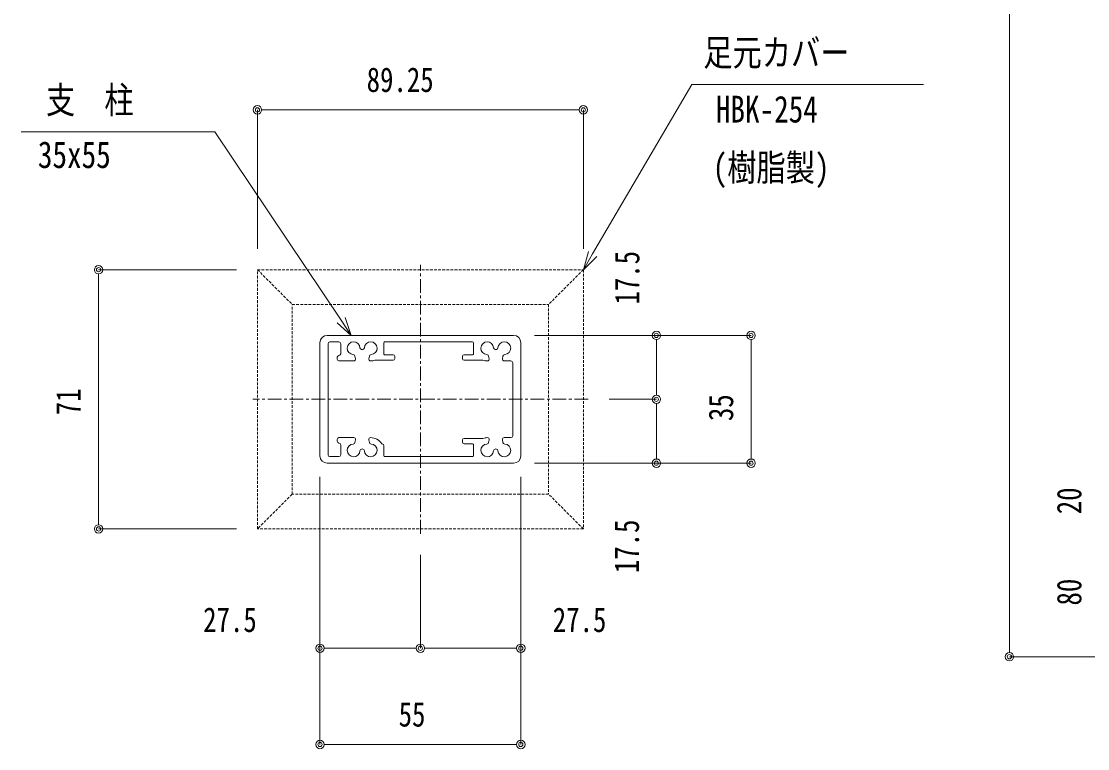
# Model space of a CAD drawing. Units: millimetres, scale not verified, with parts at other scales. Extents: x -3580 to 3580, y -1188 to 1188.
# Drawn here: x 910 to 1494, y -733 to -335 of the extents above; entities that cross this region are included whole.
import ezdxf
from ezdxf.enums import TextEntityAlignment as Align

# ---------------------------------------------------------------- set-up
doc = ezdxf.new("R2010")
doc.units = ezdxf.units.MM
doc.header["$LTSCALE"] = 6
doc.linetypes.add('USER1', pattern=[2, 1.25, -0.25, 0.25, -0.25])
doc.linetypes.add('USER3', pattern=[0.375, 0.25, -0.125])
for name, color, linetype, lineweight in [('0-0_0', 7, 'Continuous', 18), ('0-8_3中心線', 2, 'USER1', 18), ('0-9_41_U+FF71_U+FF99_U+FF90', 6, 'Continuous', 18), ('0-A_1手摺寸法', 3, 'Continuous', 18), ('0-F_2隠れ', 6, 'USER3', 18)]:
    doc.layers.add(name, color=color, linetype=linetype, lineweight=lineweight)
doc.styles.add('ＭＳ ゴシック', font='')
doc.styles.get('ＭＳ ゴシック').set_extended_font_data('MS Gothic')

msp = doc.modelspace()

# ---------------------------------------------------------------- linework, layer by layer
at = {"layer": '0-0_0', "lineweight": 9}
for p, q in [((1041.208, -383.302), (1043.508, -383.302)), ((1215.108, -383.302), (1212.808, -383.302)), ((1217.408, -470.871), (1222.465, -462.243)), ((951.892, -473.171), (951.892, -475.471)), ((1090.281, -506.871), (1084.717, -498.561)), ((1257.408, -509.171), (1257.408, -511.471)), ((1309.278, -509.171), (1309.278, -511.471)), ((1257.408, -539.571), (1257.408, -537.271)), ((1257.408, -544.171), (1257.408, -546.471)), ((1257.408, -574.571), (1257.408, -572.271)), ((1309.278, -574.571), (1309.278, -572.271)), ((951.892, -610.571), (951.892, -608.271)), ((1075.458, -678.243), (1077.758, -678.243)), ((1125.858, -678.243), (1123.558, -678.243)), ((1130.458, -678.243), (1132.758, -678.243)), ((1180.858, -678.243), (1178.558, -678.243)), ((1450.785, -680.606), (1450.785, -678.306)), ((1075.458, -730.963), (1077.758, -730.963)), ((1180.858, -730.963), (1178.558, -730.963))]:
    msp.add_line(p, q, dxfattribs=at)
at = {"layer": '0-0_0'}
for points in [[(1222.465, -462.243), (1276.912, -369.355), (1403.749, -369.355)], [(1084.717, -498.561), (1015.608, -395.334), (909.573, -395.334)]]:
    msp.add_lwpolyline(points, dxfattribs=at)
at = {"layer": '0-0_0', "lineweight": 9}
for points in [[(1224.777, -463.598), (1217.408, -470.871), (1220.153, -460.888)], [(1082.491, -500.052), (1090.281, -506.871), (1086.944, -497.07)]]:
    msp.add_lwpolyline(points, dxfattribs=at)
for centre, radius in [((1038.908, -383.302), 2.3), ((1038.908, -383.302), 1.15), ((1217.408, -383.302), 2.3), ((1217.408, -383.302), 1.15), ((951.892, -470.871), 2.3), ((951.892, -470.871), 1.15), ((1257.408, -506.871), 2.3), ((1257.408, -506.871), 1.15), ((1309.278, -506.871), 2.3), ((1309.278, -506.871), 1.15), ((1257.408, -541.871), 2.3), ((1257.408, -541.871), 2.3), ((1257.408, -541.871), 1.15), ((1257.408, -541.871), 1.15), ((1257.408, -576.871), 2.3), ((1257.408, -576.871), 1.15), ((1309.278, -576.871), 2.3), ((1309.278, -576.871), 1.15), ((951.892, -612.871), 2.3), ((951.892, -612.871), 1.15), ((1073.158, -678.243), 2.3), ((1073.158, -678.243), 1.15), ((1128.158, -678.243), 2.3), ((1128.158, -678.243), 2.3), ((1128.158, -678.243), 1.15), ((1128.158, -678.243), 1.15), ((1183.158, -678.243), 2.3), ((1183.158, -678.243), 1.15), ((1450.785, -682.906), 2.3), ((1450.785, -682.906), 1.15), ((1073.158, -730.963), 2.3), ((1073.158, -730.963), 1.15), ((1183.158, -730.963), 2.3), ((1183.158, -730.963), 1.15)]:
    msp.add_circle(centre, radius, dxfattribs=at)
at = {"layer": '0-8_3中心線'}
for p, q in [((1128.158, -615.485), (1128.158, -468.257)), ((1220.022, -541.871), (1036.294, -541.871))]:
    msp.add_line(p, q, dxfattribs=at)
at = {"layer": '0-9_41_U+FF71_U+FF99_U+FF90'}
for p, q in [((1179.158, -506.871), (1077.158, -506.871)), ((1073.158, -510.871), (1073.158, -572.871)), ((1077.558, -572.271), (1077.558, -511.471)), ((1078.558, -510.471), (1083.558, -510.471)), ((1084.558, -511.471), (1084.558, -516.871)), ((1108.158, -510.871), (1108.158, -517.071)), ((1108.558, -510.471), (1156.758, -510.471)), ((1157.158, -510.871), (1157.158, -517.071)), ((1183.158, -510.871), (1183.158, -572.871)), ((1082.558, -518.871), (1082.558, -519.871)), ((1092.32, -518.191), (1092.586, -519.697)), ((1095.879, -514.633), (1096.258, -514.699)), ((1096.637, -514.633), (1096.258, -514.699)), ((1100.196, -518.191), (1099.931, -519.697)), ((1113.158, -517.471), (1108.558, -517.471)), ((1114.158, -519.471), (1114.158, -518.471)), ((1151.158, -519.471), (1151.158, -518.471)), ((1152.158, -517.471), (1156.758, -517.471)), ((1165.52, -518.191), (1165.786, -519.697)), ((1169.079, -514.633), (1169.458, -514.699)), ((1169.837, -514.633), (1169.458, -514.699)), ((1173.396, -518.191), (1173.131, -519.697)), ((1091.558, -520.871), (1083.558, -520.871)), ((1113.158, -520.471), (1103.291, -520.471)), ((1152.158, -520.471), (1162.426, -520.471)), ((1174.109, -520.87), (1177.758, -520.87)), ((1178.758, -561.871), (1178.758, -521.87)), ((1082.558, -564.871), (1082.558, -563.871)), ((1091.558, -562.871), (1083.558, -562.871)), ((1092.32, -565.55), (1092.586, -564.044)), ((1100.196, -565.55), (1099.931, -564.044)), ((1107.158, -566.271), (1106.962, -566.271)), ((1151.158, -565.271), (1151.158, -564.271)), ((1152.158, -563.271), (1162.426, -563.271)), ((1156.758, -566.271), (1152.158, -566.271)), ((1165.52, -565.55), (1165.786, -564.044)), ((1173.396, -565.55), (1173.131, -564.044)), ((1174.158, -562.871), (1177.758, -562.871)), ((1084.558, -572.271), (1084.558, -566.871)), ((1095.879, -569.109), (1096.258, -569.042)), ((1096.637, -569.109), (1096.258, -569.042)), ((1108.158, -572.871), (1108.158, -567.271)), ((1157.158, -572.871), (1157.158, -566.671)), ((1169.079, -569.109), (1169.458, -569.042)), ((1169.837, -569.109), (1169.458, -569.042)), ((1179.158, -576.871), (1077.158, -576.871)), ((1078.558, -573.271), (1083.558, -573.271)), ((1108.558, -573.271), (1156.758, -573.271))]:
    msp.add_line(p, q, dxfattribs=at)
for centre, radius, start, end in [((1077.158, -510.871), 4, 90, 180), ((1179.158, -510.871), 4, 0, 90), ((1078.558, -511.471), 1, 90, 180), ((1083.558, -511.471), 1, 0, 90), ((1091.558, -513.871), 3.5, 2.83959, 267.16041), ((1096.053, -513.648), 1, 182.83959, 260), ((1096.464, -513.648), 1, 280, 357.16041), ((1100.958, -513.871), 3.5, 272.83959, 177.16041), ((1108.558, -510.871), 0.4, 90, 180), ((1156.758, -510.871), 0.4, 0, 90), ((1164.758, -513.871), 3.5, 2.83959, 267.16041), ((1169.253, -513.648), 1, 182.83959, 260), ((1169.664, -513.648), 1, 280, 357.16041), ((1174.158, -513.871), 3.5, 272.83959, 177.16041), ((1083.558, -518.871), 1, 90, 180), ((1083.558, -516.871), 1, 270, 0), ((1091.335, -518.365), 1, 10, 87.16041), ((1091.601, -519.87), 1, 270.40593, 10), ((1100.916, -519.87), 1, 170, 269.59407), ((1101.181, -518.365), 1, 92.83959, 170), ((1108.558, -517.071), 0.4, 180, 270), ((1113.158, -518.471), 1, 0, 90), ((1113.158, -519.471), 1, 270, 0), ((1152.158, -518.471), 1, 90, 180), ((1152.158, -519.471), 1, 180, 270), ((1156.758, -517.071), 0.4, 270, 0), ((1164.535, -518.365), 1, 10, 87.16041), ((1164.801, -519.87), 1, 270.40593, 10), ((1174.116, -519.87), 1, 170, 269.59407), ((1174.381, -518.365), 1, 92.83959, 170), ((1083.558, -519.871), 1, 180, 270), ((1091.558, -513.871), 7, 270, 270.40593), ((1100.958, -513.871), 7, 269.59407, 289.46295), ((1164.758, -513.871), 7, 250.53705, 270.40593), ((1174.158, -513.871), 7, 269.59407, 270), ((1177.758, -521.87), 1, 0, 90), ((1083.558, -563.871), 1, 90, 180), ((1083.558, -564.871), 1, 180, 270), ((1083.558, -566.871), 1, 0, 90), ((1091.558, -569.871), 3.5, 92.83959, 357.16041), ((1091.335, -565.376), 1, 272.83959, 350), ((1091.558, -569.871), 7, 89.59407, 90), ((1091.601, -563.871), 1, 350, 89.59407), ((1100.958, -569.871), 3.5, 182.83959, 87.16041), ((1100.916, -563.871), 1, 90.40593, 190), ((1101.181, -565.376), 1, 190, 267.16041), ((1100.958, -569.871), 7, 30.94972, 90.40593), ((1107.158, -567.271), 1, 0, 90), ((1152.158, -564.271), 1, 90, 180), ((1152.158, -565.271), 1, 180, 270), ((1156.758, -566.671), 0.4, 0, 90), ((1164.758, -569.871), 3.5, 92.83959, 357.16041), ((1164.758, -569.871), 7, 89.59407, 109.46295), ((1164.535, -565.376), 1, 272.83959, 350), ((1164.801, -563.871), 1, 350, 89.59407), ((1174.158, -569.871), 3.5, 182.83959, 87.16041), ((1174.116, -563.871), 1, 90.40593, 190), ((1174.381, -565.376), 1, 190, 267.16041), ((1174.158, -569.871), 7, 90, 90.40593), ((1177.758, -561.871), 1, 270, 0), ((1078.558, -572.271), 1, 180, 270), ((1083.558, -572.271), 1, 270, 0), ((1096.053, -570.094), 1, 100, 177.16041), ((1096.464, -570.094), 1, 2.83959, 80), ((1169.253, -570.094), 1, 100, 177.16041), ((1169.664, -570.094), 1, 2.83959, 80), ((1077.158, -572.871), 4, 180, 270), ((1108.558, -572.871), 0.4, 180, 270), ((1156.758, -572.871), 0.4, 270, 0), ((1179.158, -572.871), 4, 270, 0)]:
    msp.add_arc(centre, radius, start, end, dxfattribs=at)
at = {"layer": '0-A_1手摺寸法'}
for p, q in [((1450.785, 412.494), (1450.785, -678.306)), ((1038.908, -459.371), (1038.908, -383.302)), ((1212.808, -383.302), (1043.508, -383.302)), ((1217.408, -459.371), (1217.408, -383.302)), ((1027.408, -470.871), (951.892, -470.871)), ((951.892, -475.471), (951.892, -608.271)), ((1190.658, -506.871), (1257.408, -506.871)), ((1190.658, -506.871), (1309.278, -506.871)), ((1257.408, -511.471), (1257.408, -537.271)), ((1309.278, -511.471), (1309.278, -572.271)), ((1231.522, -541.871), (1257.408, -541.871)), ((1231.522, -541.871), (1257.408, -541.871)), ((1257.408, -546.471), (1257.408, -572.271)), ((1190.658, -576.871), (1257.408, -576.871)), ((1190.658, -576.871), (1309.278, -576.871)), ((1073.158, -584.371), (1073.158, -730.963)), ((1073.158, -584.371), (1073.158, -678.243)), ((1183.158, -584.371), (1183.158, -730.963)), ((1183.158, -584.371), (1183.158, -678.243)), ((1027.408, -612.871), (951.892, -612.871)), ((1128.158, -626.985), (1128.158, -678.243)), ((1128.158, -626.985), (1128.158, -678.243)), ((1123.558, -678.243), (1077.758, -678.243)), ((1178.558, -678.243), (1132.758, -678.243)), ((1677.726, -682.906), (1450.785, -682.906)), ((1178.558, -730.963), (1077.758, -730.963))]:
    msp.add_line(p, q, dxfattribs=at)
at = {"layer": '0-F_2隠れ'}
for p, q in [((1038.908, -470.871), (1057.908, -489.871)), ((1038.908, -612.871), (1038.908, -470.871)), ((1038.908, -470.871), (1217.408, -470.871)), ((1217.408, -470.871), (1198.408, -489.871)), ((1217.408, -470.871), (1217.408, -612.871)), ((1057.908, -489.871), (1198.408, -489.871)), ((1057.908, -593.871), (1057.908, -489.871)), ((1198.408, -489.871), (1198.408, -593.871)), ((1057.908, -593.871), (1038.908, -612.871)), ((1198.408, -593.871), (1057.908, -593.871)), ((1217.408, -612.871), (1198.408, -593.871)), ((1217.408, -612.871), (1038.908, -612.871))]:
    msp.add_line(p, q, dxfattribs=at)

# ---------------------------------------------------------------- texts
at = {"layer": '0-0_0', "style": 'ＭＳ ゴシック', "width": 0.8}
for s, p in [('足元カバー', (1283.16, -363.652)), ('支\u3000柱', (923.074, -389.631)), ('HBK-254', (1290.001, -394.636)), ('35x55', (918.642, -419.564)), ('(樹脂製)', (1288.27, -426.644))]:
    msp.add_text(s, height=14.66, dxfattribs=at).set_placement(p, align=Align.BOTTOM_LEFT)
at = {"layer": '0-A_1手摺寸法', "color": 7, "style": 'ＭＳ ゴシック', "width": 0.8}
for s, p in [('89.25', (1098.718, -377.552)), ('27.5', (1009.163, -673.395)), ('27.5', (1200.663, -673.427)), ('55', (1116.242, -725.213))]:
    msp.add_text(s, height=13.49, dxfattribs=at).set_placement(p, align=Align.BOTTOM_LEFT)
for s, p in [('17.5', (1252.139, -489.952)), ('71', (946.142, -550.633)), ('35', (1303.528, -553.787)), ('20', (1494.258, -604.822)), ('17.5', (1251.944, -637.111)), ('80', (1494.258, -654.822))]:
    msp.add_text(s, height=13.49, rotation=90, dxfattribs=at).set_placement(p, align=Align.BOTTOM_LEFT)

doc.saveas('drawing.dxf')
